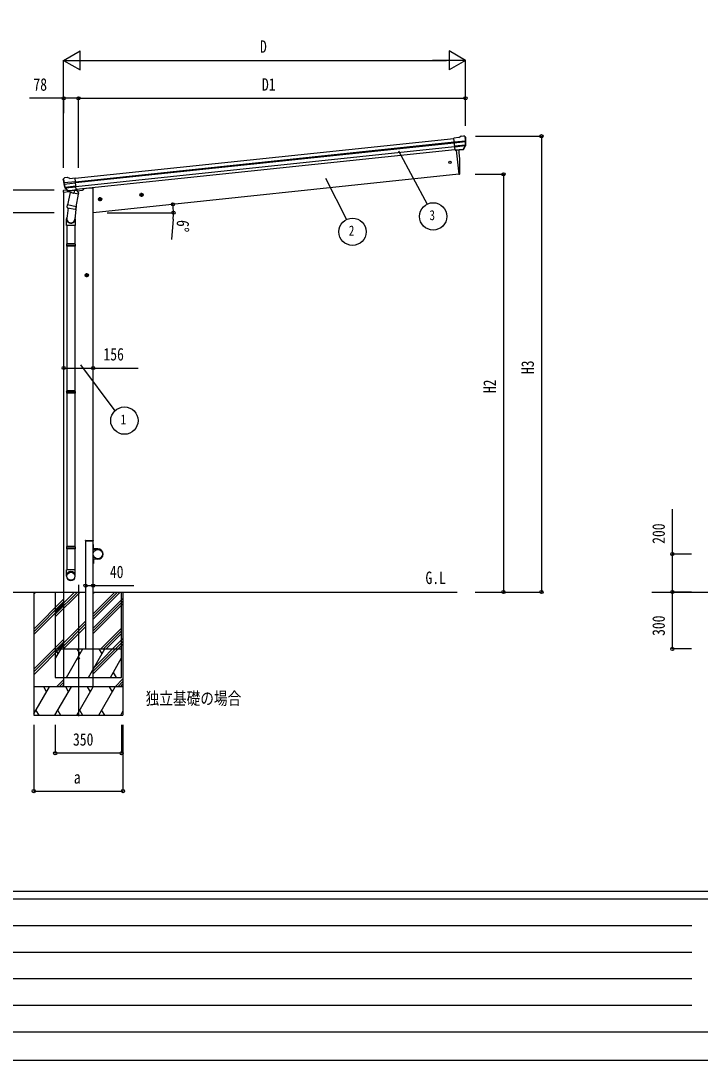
# Model space of a CAD drawing. Units: millimetres, scale not verified. Extents: x -8410 to 8410, y -5941 to 5943.
# Drawn here: x -6246 to -2665, y -5937 to -456 of the extents above; entities that cross this region are included whole.
import ezdxf
from ezdxf.enums import TextEntityAlignment as Align

# ---------------------------------------------------------------- set-up
doc = ezdxf.new("R2010")
doc.units = ezdxf.units.MM
doc.header["$LTSCALE"] = 30
for name, color, linetype in [('0-2_USER1', 3, 'Continuous'), ('0-4_YKK_12', 2, 'Continuous'), ('0-5_YKK_13', 4, 'Continuous'), ('0-6_YKK_A1', 4, 'Continuous'), ('0-7_YKK_D', 6, 'Continuous'), ('0-8_YKK_ZWAK', 7, 'Continuous')]:
    doc.layers.add(name, color=color, linetype=linetype)
doc.styles.add('ＭＳ ゴシック', font='')
doc.styles.get('ＭＳ ゴシック').set_extended_font_data('MS Gothic')

msp = doc.modelspace()

# ---------------------------------------------------------------- linework, layer by layer
at = {"layer": '0-4_YKK_12'}
msp.add_line((-5942.52, -3429.6), (-5942.52, -4122.92), dxfattribs=at)
at = {"layer": '0-5_YKK_13'}
for p, q in [((-3937.71, -1071.31), (-3964.23, -1074.1)), ((-3957.45, -1138.65), (-3964.23, -1074.1)), ((-3962.07, -1094.63), (-3902.33, -1088.35)), ((-3901.86, -1094.22), (-3961.46, -1100.48)), ((-3911.39, -1062.51), (-3911.4, -1062.51)), ((-3907.73, -1063.6), (-3907.73, -1063.6)), ((-3907.73, -1063.6), (-3903.41, -1067.1)), ((-3903.41, -1067.1), (-3902.55, -1067.8)), ((-3901.16, -1071.49), (-3901.47, -1069.64)), ((-3902.69, -1110.97), (-3959.73, -1116.97)), ((-3904.08, -1115.63), (-3959.26, -1121.43)), ((-3914.09, -1133.87), (-3957.47, -1138.43)), ((-3957.45, -1138.65), (-3947.5, -1137.61)), ((-3950.56, -1137.93), (-3937.17, -1265.32)), ((-3947.5, -1137.61), (-3947.23, -1137.67)), ((-3947.23, -1137.67), (-3921.9, -1135.01)), ((-3921.9, -1135.01), (-3921.64, -1134.89)), ((-3921.64, -1134.89), (-3913.95, -1134.08)), ((-3912.64, -1132.21), (-3903.19, -1113.91)), ((-3911.59, -1132.64), (-3901.47, -1114.38)), ((-6022.55, -1294.46), (-6022.64, -1292.59)), ((-6021.27, -1289.69), (-6021.96, -1290.56)), ((-6017.77, -1285.38), (-6021.27, -1289.69)), ((-5958.16, -1304.43), (-6017.9, -1310.71)), ((-6017.77, -1285.38), (-6017.77, -1285.37)), ((-6017.15, -1316.55), (-5957.54, -1310.28)), ((-6014.41, -1283.55), (-6014.41, -1283.55)), ((-5986.84, -1286.69), (-5960.32, -1283.9)), ((-5953.53, -1348.45), (-5960.32, -1283.9)), ((-3937.17, -1265.32), (-3935.12, -1265.03)), ((-6022.26, -1353.05), (-6023.16, -1359.88)), ((-6023.16, -1359.88), (-5989.43, -1356.34)), ((-6002.75, -1348.69), (-6019.6, -1350.46)), ((-5999.64, -1352.1), (-6013.33, -1336.35)), ((-6012.84, -1332.76), (-5955.81, -1326.77)), ((-5998.7, -1351.47), (-6011.74, -1335.53)), ((-6010.52, -1337.03), (-5955.34, -1331.23)), ((-5986.2, -1361.39), (-5999.56, -1427.04)), ((-5989.33, -1352.21), (-5997.03, -1353.02)), ((-5996.93, -1352.78), (-5953.56, -1348.22)), ((-5996.18, -1353.03), (-5994.62, -1352.86)), ((-5994.62, -1352.86), (-5957.08, -1348.92)), ((-5992.82, -1353.33), (-5992.97, -1354.05)), ((-5992.36, -1355.18), (-5967.61, -1364.93)), ((-5989.06, -1352.28), (-5989.33, -1352.21)), ((-5963.73, -1349.61), (-5989.06, -1352.28)), ((-5941.32, -1370.52), (-5986.2, -1361.39)), ((-5984.02, -1358.47), (-5984.68, -1361.7)), ((-5963.22, -1349.95), (-5966.14, -1364.3)), ((-5963.48, -1349.5), (-5963.73, -1349.61)), ((-5953.53, -1348.45), (-5963.48, -1349.5)), ((-5957.08, -1348.92), (-5955.51, -1348.75)), ((-5953.7, -1346.87), (-5952.77, -1347.06)), ((-5952.77, -1347.06), (-5941.57, -1363.98)), ((-5949.41, -1352.13), (-5920.15, -1349.06)), ((-5941.57, -1363.98), (-5942.84, -1370.21)), ((-5915.29, -1341.51), (-5915.71, -1344.74)), ((-5954.68, -1436.17), (-5941.32, -1370.52)), ((-5997.15, -1442.33), (-6002.71, -1498.05)), ((-6002.04, -1439.29), (-5999.54, -1427.05)), ((-6001.82, -1440.69), (-6001.82, -1440.69)), ((-6000.49, -1441.65), (-5959.53, -1449.98)), ((-5954.68, -1436.17), (-5999.56, -1427.04)), ((-5954.24, -1434.04), (-5960.89, -1501.78)), ((-5954.69, -1436.17), (-5957.23, -1448.64)), ((-6004.86, -1535.21), (-6004.86, -1500.86)), ((-5958.86, -1500.56), (-5958.86, -1535.21)), ((-5958.86, -1535.21), (-6004.86, -1535.21)), ((-6002.86, -1535.21), (-6002.86, -1631.96)), ((-5960.86, -1535.21), (-5960.86, -1631.96)), ((-6004.86, -1633.96), (-6003.86, -1631.96)), ((-5958.86, -1633.96), (-6004.86, -1633.96)), ((-5958.86, -1641.96), (-6004.86, -1641.96)), ((-5959.86, -1631.96), (-6003.86, -1631.96)), ((-5959.86, -1643.96), (-6003.86, -1643.96)), ((-6002.86, -1643.96), (-6002.86, -2407.84)), ((-5960.86, -1643.96), (-5960.86, -2407.84)), ((-5958.86, -1633.96), (-5959.86, -1631.96)), ((-5958.86, -1641.96), (-5959.86, -1643.96)), ((-5958.86, -1633.96), (-5958.86, -1641.96)), ((-6004.86, -2409.84), (-6003.86, -2407.84)), ((-5958.86, -2409.84), (-6004.86, -2409.84)), ((-5959.86, -2407.84), (-6003.86, -2407.84)), ((-5958.86, -2409.84), (-5959.86, -2407.84)), ((-5958.86, -2409.84), (-5958.86, -2417.84)), ((-5958.86, -2417.84), (-6004.86, -2417.84)), ((-5959.86, -2419.84), (-6003.86, -2419.84)), ((-6002.86, -2419.84), (-6002.86, -3228.33)), ((-5960.86, -2419.84), (-5960.86, -3228.33)), ((-5958.86, -2417.84), (-5959.86, -2419.84)), ((-6004.86, -3230.33), (-6003.86, -3228.33)), ((-5958.86, -3230.33), (-6004.86, -3230.33)), ((-5959.86, -3228.33), (-6003.86, -3228.33)), ((-5958.86, -3230.33), (-5959.86, -3228.33)), ((-5958.86, -3230.33), (-5958.86, -3238.33)), ((-5905.02, -3197.89), (-5904.92, -3196.33)), ((-5904.02, -3197.89), (-5905.02, -3197.89)), ((-5904.02, -3197.89), (-5865.01, -3197.89)), ((-5903.92, -3195.39), (-5865.11, -3195.39)), ((-5864.52, -3217.89), (-5862.52, -3217.89)), ((-5864.52, -3217.89), (-5864.52, -3240.59)), ((-5862.52, -3240.59), (-5862.52, -3217.89)), ((-5958.86, -3238.33), (-6004.86, -3238.33)), ((-5959.86, -3240.33), (-6003.86, -3240.33)), ((-6002.86, -3240.33), (-6002.86, -3350.33)), ((-5960.86, -3240.33), (-5960.86, -3350.33)), ((-5958.86, -3238.33), (-5959.86, -3240.33)), ((-5839.52, -3240.59), (-5862.52, -3240.59)), ((-5862.52, -3242.59), (-5839.52, -3242.59)), ((-5864.52, -3317.89), (-5864.52, -3295.19)), ((-5864.52, -3317.89), (-5862.52, -3317.89)), ((-5862.52, -3293.19), (-5839.52, -3293.19)), ((-5862.52, -3295.19), (-5862.52, -3317.89)), ((-5839.52, -3295.19), (-5862.52, -3295.19)), ((-6004.86, -3384.48), (-6004.86, -3350.33)), ((-5958.86, -3350.33), (-6004.86, -3350.33)), ((-5958.86, -3384.48), (-5958.86, -3350.33))]:
    msp.add_line(p, q, dxfattribs=at)
for points in [[(-3937.71, -1071.31), (-3926.11, -1064.34), (-3926.11, -1064.34)], [(-3924.88, -1063.93), (-3924.88, -1063.93), (-3911.4, -1062.51)], [(-6000.92, -1282.13), (-6000.92, -1282.13), (-6014.41, -1283.55)], [(-5986.84, -1286.69), (-5999.63, -1282.28), (-5999.63, -1282.28)], [(-6004.86, -1633.96), (-6004.86, -1641.96), (-6003.86, -1643.96)], [(-6004.86, -2409.84), (-6004.86, -2417.84), (-6003.86, -2419.84)], [(-6004.86, -3230.33), (-6004.86, -3238.33), (-6003.86, -3240.33)], [(-5864.11, -3196.33), (-5864.02, -3197.89), (-5865.01, -3197.89)]]:
    msp.add_lwpolyline(points, dxfattribs=at)
for centre, radius in [((-3983.97, -1202.77), 6.5), ((-5942.27, -3817.83), 5)]:
    msp.add_circle(centre, radius, dxfattribs=at)
for centre, radius, start, end in [((-3924.56, -1066.92), 3, 96.02369, 120.97631), ((-3910.87, -1067.49), 5, 51.04426, 95.95574), ((-4094.71, -1093.14), 192.44, 1.4271, 6.57578), ((-4102.05, -1092.61), 200.2, 354.20009, 359.53883), ((-3857.06, -1086.24), 45.32, 182.67122, 185.64518), ((-3901.67, -1095.56), 1.35, 95.1605, 97.91927), ((-3899.06, -1094), 2.74, 179.02151, 184.43412), ((-4102.05, -1092.61), 202, 354.13916, 6), ((-4831.78, -1225.11), 900, 357.63919, 5.64986), ((-3914.21, -1131.19), 2.99, 285.2717, 331.00739), ((-3905.86, -1112.54), 3, 332.69111, 354.20009), ((-3904.09, -1112.93), 3, 331, 354.13916), ((-5821.66, -1273.35), 202, 186, 197.86084), ((-5828.73, -1275.4), 192.44, 185.42422, 190.5729), ((-6062.62, -1318.05), 45.32, 6.35482, 9.32878), ((-6013.88, -1288.52), 5, 96.04426, 140.95574), ((-6000.61, -1285.12), 3, 71.02369, 95.97631), ((-3935.54, -1262.06), 3, 278, 357.63919), ((-6019.29, -1353.44), 3, 96, 172.5), ((-6019.92, -1316.91), 2.74, 7.56588, 12.97849), ((-6017.05, -1317.89), 1.35, 94.08073, 96.8395), ((-5821.66, -1273.35), 200.2, 192.46117, 197.79991), ((-6011.07, -1334.38), 3, 197.86084, 221), ((-6009.42, -1333.63), 3, 197.79991, 219.30889), ((-5997.38, -1350.14), 2.99, 220.99261, 266.7283), ((-5996.23, -1352.53), 0.5, 240.73754, 276), ((-5993.31, -1353.23), 0.5, 348.5, 96), ((-5991.99, -1354.25), 1, 168.5, 248.5), ((-5967.13, -1364.02), 1.03, 242.53897, 344.46569), ((-5962.63, -1350.11), 0.604, 93.09842, 164.70595), ((-5955.57, -1348.25), 0.5, 276, 311.26246), ((-5920.67, -1344.08), 5, 276, 352.5), ((-6000.13, -1439.72), 1.95, 167.54017, 209.97766), ((-6000.09, -1439.69), 2, 209.90962, 258.5), ((-5959.13, -1448.02), 2, 258.5, 341.96843), ((-5974.86, -1500.86), 30, 177.45142, 180), ((-5903.92, -3196.39), 1, 90, 176.5), ((-5865.11, -3196.39), 1, 3.5, 90), ((-5862.52, -3240.59), 2, 180, 270), ((-5839.52, -3267.89), 27.3, 270, 90), ((-5839.52, -3267.89), 25.3, 270, 90), ((-5862.52, -3295.19), 2, 90, 180)]:
    msp.add_arc(centre, radius, start, end, dxfattribs=at)
for centre, major_axis, ratio, start_param, end_param in [((-3903.42, -1071.1), (-0.87, 5.91), 0.020485, 0.671432, 1.5691306), ((-3908.81, -1066.58), (5.88, -1.31), 0.24881, 0.460585, 0.4641038), ((-3904.43, -1070.13), (-2.34, 1.9), 0.995767, 3.9859716, 4.712389), ((-4099.74, -1114.56), (-20.92, 199.05), 0.994373, 4.7113789, 4.7277536), ((-3914.41, -1130.89), (-0.11, 3), 0.642905, 3.2459383, 4.203928), ((-3914.27, -1131.09), (1.66, -2.51), 0.997631, 5.8041905, 5.8929484), ((-3914.34, -1130.99), (3.53, -2.11), 0.650902, 5.2561448, 5.3289554), ((-3911.97, -1130.64), (1.08, 3.13), 0.040856, 2.1135035, 2.1416249), ((-6019.63, -1292.44), (1.9, 2.34), 0.995767, 1.5707963, 2.2972137), ((-6016.09, -1288.06), (-5.48, -2.51), 0.24881, 5.8190815, 5.8226003), ((-6020.42, -1293.6), (-0.38, 5.97), 0.020485, 4.7140547, 5.6117533), ((-5819.35, -1295.29), (-20.92, 199.05), 0.994373, 1.5554317, 1.5718064), ((-5999.68, -1350.06), (-1.71, 2.84), 0.040856, 4.1415604, 4.1696818), ((-5997.25, -1349.81), (-0.51, 2.96), 0.642905, 2.0792573, 3.037247), ((-5997.29, -1349.91), (-3.02, -2.79), 0.650902, 0.9542299, 1.0270405), ((-5997.33, -1350.03), (-1.1, -2.8), 0.997631, 0.3902369, 0.4789948), ((-5981.86, -1500.56), (23, 0), 0.996195, 2.621936, 6.6074797), ((-5981.86, -1500.56), (21, 0), 0.996195, 3.0215498, 6.2247991), ((-5981.86, -3382.73), (-23, 0), 0.996195, 3.1415927, 6.2831853), ((-5981.86, -3384.48), (-23, 0), 0.996195, 3.1415927, 6.2831853), ((-5981.86, -3384.48), (0, -23.43), 0.981806, 4.712389, 7.8539816)]:
    msp.add_ellipse(centre, major_axis=major_axis, ratio=ratio, start_param=start_param, end_param=end_param, dxfattribs=at)
msp.add_ellipse((-5981.86, -3384.48), major_axis=(21, 0), ratio=0.996195, dxfattribs=at)
at = {"layer": '0-6_YKK_A1'}
for p, q in [((-5960.11, -1285.89), (-3964.02, -1076.09)), ((-5958.12, -1304.78), (-3962.04, -1094.99)), ((-5957.69, -1308.96), (-3961.6, -1099.16)), ((-5955.59, -1328.82), (-3959.51, -1119.02)), ((-3957.75, -1135.76), (-5953.84, -1345.56)), ((-3950.56, -1137.93), (-3937.17, -1265.32)), ((-3937.17, -1265.32), (-5864.52, -1467.89)), ((-6020.02, -3967.83), (-6020.02, -1359.55)), ((-5864.52, -3967.83), (-5864.52, -1338.89)), ((-5610.29, -1366.26), (-5616.36, -1370.67)), ((-5608.46, -1383.67), (-5610.55, -1363.77)), ((-5603.43, -1369.31), (-5610.29, -1366.26)), ((-5818.35, -1395.67), (-5838.25, -1397.76)), ((-5829.08, -1389.25), (-5835.16, -1393.66)), ((-5835.16, -1393.66), (-5834.37, -1401.13)), ((-5834.37, -1401.13), (-5827.52, -1404.18)), ((-5827.25, -1406.66), (-5829.35, -1386.77)), ((-5822.23, -1392.3), (-5829.08, -1389.25)), ((-5599.56, -1372.67), (-5619.45, -1374.77)), ((-5616.36, -1370.67), (-5615.58, -1378.13)), ((-5615.58, -1378.13), (-5608.72, -1381.18)), ((-5888.52, -1797.44), (-5908.52, -1797.44)), ((-5898.52, -1789.94), (-5905.02, -1793.69)), ((-5905.02, -1793.69), (-5905.02, -1801.2)), ((-5905.02, -1801.2), (-5898.52, -1804.95)), ((-5898.52, -1807.44), (-5898.52, -1787.44)), ((-5892.02, -1793.69), (-5898.52, -1789.94)), ((-5904.52, -3197.89), (-5904.52, -3767.89)), ((-5864.52, -3197.89), (-5904.52, -3197.89)), ((-5864.52, -3767.89), (-5864.52, -3217.89)), ((-6471.15, -3467.89), (-6020.02, -3467.89)), ((-6177.52, -3479.46), (-6165.94, -3467.89)), ((-6177.52, -3467.89), (-6177.52, -4117.83)), ((-6177.52, -3663.31), (-6020.52, -3506.31)), ((-6064.52, -3467.89), (-6064.52, -3917.89)), ((-6064.52, -3570.24), (-5962.17, -3467.89)), ((-6064.52, -3584.38), (-5948.02, -3467.89)), ((-6064.52, -3598.52), (-5933.88, -3467.89)), ((-6064.52, -3467.89), (-5904.52, -3467.89)), ((-5864.52, -3467.89), (-3945.57, -3467.89)), ((-5864.52, -3474.83), (-5857.58, -3467.89)), ((-5864.52, -3610.66), (-5721.75, -3467.89)), ((-5864.52, -3596.51), (-5735.89, -3467.89)), ((-5864.52, -3582.37), (-5750.03, -3467.89)), ((-5864.52, -3658.68), (-5707.52, -3501.68)), ((-5714.52, -3917.89), (-5714.52, -3467.89)), ((-5707.52, -3467.89), (-5707.52, -4117.83)), ((-2920.84, -3467.89), (-1835.8, -3467.89)), ((-6177.52, -3677.45), (-6020.52, -3520.45)), ((-6177.52, -3691.6), (-6020.52, -3534.6)), ((-5864.52, -3672.82), (-5707.52, -3515.82)), ((-5864.52, -3686.96), (-5707.52, -3529.96)), ((-6050.04, -3767.89), (-5904.52, -3622.37)), ((-6035.9, -3767.89), (-5904.52, -3636.51)), ((-6021.75, -3767.89), (-5904.52, -3650.66)), ((-5823.76, -3767.89), (-5714.52, -3658.65)), ((-6177.52, -3875.44), (-6020.52, -3718.44)), ((-5864.52, -3870.81), (-5707.52, -3713.81)), ((-5809.62, -3767.89), (-5714.52, -3672.79)), ((-5795.48, -3767.89), (-5714.52, -3686.93)), ((-6177.52, -3889.58), (-6020.52, -3732.59)), ((-6177.52, -3903.73), (-6020.52, -3746.73)), ((-6064.52, -3821.01), (-6033.85, -3767.89)), ((-6064.52, -3767.89), (-5714.52, -3767.89)), ((-6048.85, -3793.87), (-6063.85, -3767.89)), ((-6004.98, -3917.89), (-5918.38, -3767.89)), ((-5933.38, -3793.87), (-5948.38, -3767.89)), ((-5889.51, -3917.89), (-5802.91, -3767.89)), ((-5864.52, -3884.95), (-5707.52, -3727.95)), ((-5864.52, -3899.09), (-5707.52, -3742.09)), ((-5817.91, -3793.87), (-5832.91, -3767.89)), ((-5774.04, -3917.89), (-5714.52, -3814.79)), ((-6064.52, -3917.89), (-5714.52, -3917.89)), ((-6057.77, -3967.83), (-6020.52, -3930.57)), ((-6043.63, -3967.83), (-6020.52, -3944.72)), ((-5759.04, -3891.91), (-5744.04, -3917.89)), ((-5749.41, -3967.83), (-5707.52, -3925.94)), ((-5735.26, -3967.83), (-5707.52, -3940.08)), ((-5707.52, -3967.83), (-6177.52, -3967.83)), ((-6177.52, -4110.98), (-6094.87, -3967.83)), ((-6109.87, -3993.81), (-6124.87, -3967.83)), ((-6066, -4117.83), (-5979.4, -3967.83)), ((-6029.49, -3967.83), (-6020.52, -3958.86)), ((-5994.4, -3993.82), (-6009.4, -3967.83)), ((-5950.53, -4117.83), (-5863.93, -3967.83)), ((-5878.93, -3993.82), (-5893.93, -3967.83)), ((-5835.06, -4117.83), (-5748.46, -3967.83)), ((-5763.46, -3993.81), (-5778.46, -3967.83)), ((-5721.12, -3967.83), (-5707.52, -3954.23)), ((-6166.47, -4091.85), (-6151.47, -4117.83)), ((-6051, -4091.85), (-6036, -4117.83)), ((-5935.53, -4091.85), (-5920.53, -4117.83)), ((-5820.06, -4091.85), (-5805.06, -4117.83)), ((-5719.59, -4117.83), (-5707.52, -4096.92)), ((-6177.52, -4117.83), (-5707.52, -4117.83))]:
    msp.add_line(p, q, dxfattribs=at)
for points in [[(-5864.52, -1338.89), (-5884.52, -1338.89), (-5915.37, -1342.13)], [(-5608.72, -1381.18), (-5602.65, -1376.77), (-5603.43, -1369.31)], [(-5827.52, -1404.18), (-5821.44, -1399.77), (-5822.23, -1392.3)], [(-5898.52, -1804.95), (-5892.02, -1801.2), (-5892.02, -1793.69)]]:
    msp.add_lwpolyline(points, dxfattribs=at)
for centre, radius in [((-5609.51, -1373.72), 8.5), ((-5609.51, -1373.72), 7.7), ((-5609.51, -1373.72), 6.5), ((-5828.3, -1396.72), 8.5), ((-5828.3, -1396.72), 7.7), ((-5828.3, -1396.72), 6.5), ((-5898.52, -1797.44), 8.5), ((-5898.52, -1797.44), 7.7), ((-5898.52, -1797.44), 6.5), ((-5839.52, -3267.89), 25)]:
    msp.add_circle(centre, radius, dxfattribs=at)
at = {"layer": '0-7_YKK_D'}
for p, q in [((-6020.52, -664.5), (-5933.91, -614.5)), ((-5933.91, -714.5), (-5933.91, -614.5)), ((-3902.13, -664.5), (-3988.73, -614.5)), ((-3988.73, -614.5), (-3988.73, -714.5)), ((-6020.52, -1231.91), (-6020.52, -663.5)), ((-6020.52, -664.5), (-5933.91, -714.5)), ((-6020.52, -664.5), (-5847.31, -664.5)), ((-5920.52, -664.5), (-4002.13, -664.5)), ((-3902.13, -664.5), (-4075.34, -664.5)), ((-3902.13, -664.5), (-3988.73, -714.5)), ((-3902.13, -1009.17), (-3902.13, -663.5)), ((-6020.02, -942.49), (-6020.02, -863.5)), ((-5942.27, -942.49), (-5942.27, -863.5)), ((-5942.27, -1230.91), (-5942.27, -863.5)), ((-5942.27, -864.5), (-3902.13, -864.5)), ((-3902.13, -1008.17), (-3902.13, -863.5)), ((-3850.3, -1064.5), (-3501.13, -1064.5)), ((-3502.13, -1064.5), (-3502.13, -3467.89)), ((-4254.84, -1141.3), (-4104.94, -1422.7)), ((-4640.05, -1285.55), (-4530.16, -1503.83)), ((-3851.3, -1265.32), (-3701.13, -1265.32)), ((-3702.13, -1265.32), (-3702.13, -3467.89)), ((-6070.52, -1348.4), (-6578.52, -1348.4)), ((-6070.52, -1467.89), (-6378.52, -1467.89)), ((-5790.15, -1467.89), (-5440.6, -1467.89)), ((-5442.97, -1501.86), (-5451.58, -1608.72)), ((-5930.67, -2270.47), (-5750.87, -2513.12)), ((-2711.81, -3267.89), (-2812.81, -3267.89)), ((-3851.3, -3467.89), (-3701.13, -3467.89)), ((-3850.3, -3467.89), (-3501.13, -3467.89)), ((-2711.81, -3467.89), (-2812.81, -3467.89)), ((-2711.81, -3467.89), (-2812.81, -3467.89)), ((-2811.81, -3767.89), (-2811.81, -3467.89)), ((-2711.81, -3767.89), (-2812.81, -3767.89)), ((-6177.52, -4168.83), (-6177.52, -4518.83)), ((-6064.52, -4168.83), (-6064.52, -4318.83)), ((-5714.52, -4168.83), (-5714.52, -4318.83)), ((-5707.52, -4168.83), (-5707.52, -4518.83)), ((-5714.52, -4317.83), (-6064.52, -4317.83)), ((-6177.52, -4517.83), (-5707.52, -4517.83))]:
    msp.add_line(p, q, dxfattribs=at)
for points in [[(-5942.27, -864.5), (-6020.02, -864.5), (-6199.62, -864.5)], [(-6020.02, -2286.78), (-5864.52, -2286.78), (-5627.32, -2286.78)], [(-2811.81, -3467.89), (-2811.81, -3267.89), (-2811.81, -3030.69)], [(-5904.52, -3434.33), (-5864.52, -3434.33), (-5650.92, -3434.33)]]:
    msp.add_lwpolyline(points, dxfattribs=at)
for centre, radius in [((-6020.02, -864.5), 8.5), ((-5942.27, -864.5), 8.5), ((-5942.27, -864.5), 8.5), ((-3902.13, -864.5), 8.5), ((-3502.13, -1064.5), 8.5), ((-3702.13, -1265.32), 8.5), ((-5443.92, -1423.69), 8.5), ((-4072.72, -1487.08), 72), ((-5441.6, -1467.89), 8.5), ((-4497.79, -1568.15), 72), ((-6020.02, -2286.78), 8.5), ((-5864.52, -2286.78), 8.5), ((-5700.15, -2564.22), 72), ((-2811.81, -3267.89), 8.5), ((-5904.52, -3434.33), 8.5), ((-5864.52, -3434.33), 8.5), ((-3702.13, -3467.89), 8.5), ((-3502.13, -3467.89), 8.5), ((-2811.81, -3467.89), 8.5), ((-2811.81, -3467.89), 8.5), ((-2811.81, -3767.89), 8.5), ((-6064.52, -4317.83), 8.5), ((-5714.52, -4317.83), 8.5), ((-6177.52, -4517.83), 8.5), ((-5707.52, -4517.83), 8.5)]:
    msp.add_circle(centre, radius, dxfattribs=at)
for start, end in [(0, 6), (355.39249, 0)]:
    msp.add_arc((-5864.52, -1467.89), 422.91, start, end, dxfattribs=at)
at = {"layer": '0-8_YKK_ZWAK'}
for p, q in [((7790.04, -5046.6), (-7809.96, -5046.6)), ((-2609.96, -5086.6), (-7809.96, -5086.6)), ((-7724.96, -5226.6), (-2709.96, -5226.6)), ((-7724.96, -5366.6), (-2709.96, -5366.6)), ((-7724.96, -5506.6), (-2709.96, -5506.6)), ((-7724.96, -5646.6), (-2709.96, -5646.6)), ((-7809.96, -5786.6), (-2609.96, -5786.6))]:
    msp.add_line(p, q, dxfattribs=at)
msp.add_lwpolyline([(-8410, -5936.6), (8410, -5936.6), (8410, 5943.4), (-8410, 5943.4)], close=True, dxfattribs=at)

# ---------------------------------------------------------------- texts
at = {"layer": '0-2_USER1', "style": 'ＭＳ ゴシック', "width": 0.8}
for s, p in [('G.L', (-4113, -3445.6)), ('独立基礎の場合', (-5588, -4081.6))]:
    msp.add_text(s, height=65.98, dxfattribs=at).set_placement(p, align=Align.BOTTOM_LEFT)
at = {"layer": '0-7_YKK_D', "style": 'ＭＳ ゴシック', "width": 0.8}
for s, height, p in [('D', 65.98, (-4985.32, -644.5)), ('78', 65.98, (-6179.62, -844.5)), ('D1', 65.98, (-4975, -844.5)), ('3', 52.79, (-4091.92, -1523.08)), ('2', 52.79, (-4516.99, -1604.15)), ('156', 65.98, (-5810.52, -2266.78)), ('1', 52.79, (-5719.35, -2600.22)), ('40', 65.98, (-5776.52, -3414.33)), ('350', 65.98, (-5971.12, -4297.83)), ('a', 65.98, (-5966.52, -4497.83))]:
    msp.add_text(s, height=height, dxfattribs=at).set_placement(p, align=Align.BOTTOM_LEFT)
for s, rotation, p in [('6°', 265.392, (-5442.23, -1502.73)), ('H3', 90, (-3522.13, -2318.99)), ('H2', 90, (-3722.13, -2419.41)), ('200', 90, (-2831.81, -3213.89)), ('300', 90, (-2831.81, -3699.49))]:
    msp.add_text(s, height=65.98, rotation=rotation, dxfattribs=at).set_placement(p, align=Align.BOTTOM_LEFT)

doc.saveas('drawing.dxf')
